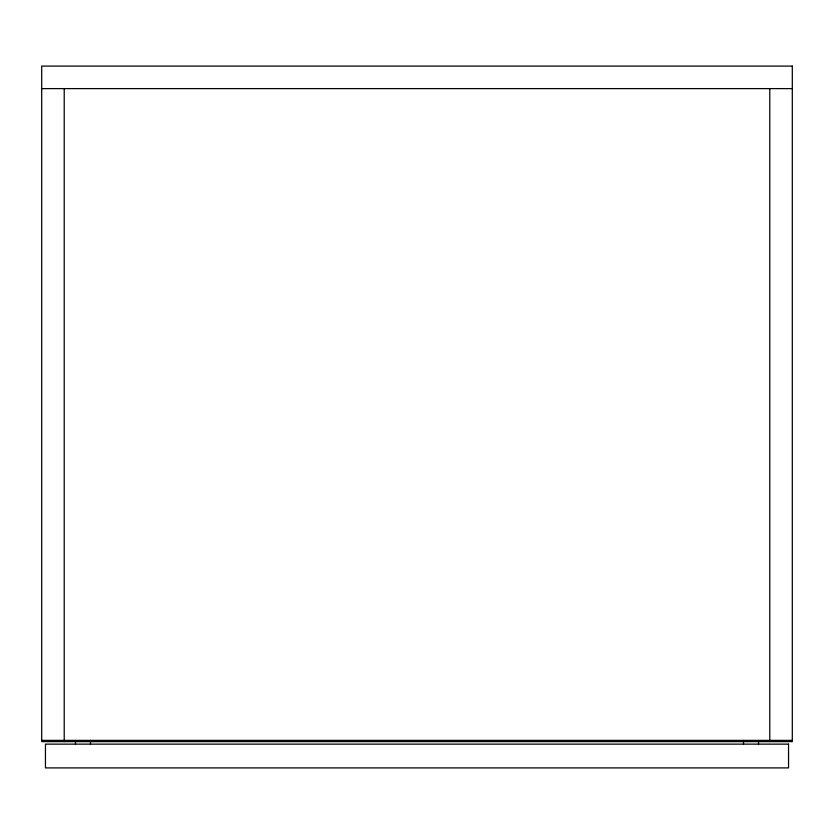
<?xml version="1.0" encoding="UTF-8"?>
<svg xmlns="http://www.w3.org/2000/svg" width="834" height="834" viewBox="0 0 834 834"><rect width="100%" height="100%" fill="white"/><g stroke="black" fill="none" stroke-linecap="round" stroke-linejoin="round"><path stroke-width="1.25" d="M41.7 88.612L792.3 88.612M41.7 740.384L792.3 740.384M769.782 88.612L769.782 741.635M758.523 741.541L758.523 744.136M743.511 740.384L743.511 744.136M90.489 740.384L90.489 744.136M75.477 741.541L75.477 744.136M64.218 88.612L64.218 741.635M792.3 66.094L41.7 66.094L41.7 741.635L792.3 741.635L792.3 66.094M788.547 744.136L45.453 744.136L45.453 767.905L788.547 767.905L788.547 744.136"/></g></svg>
